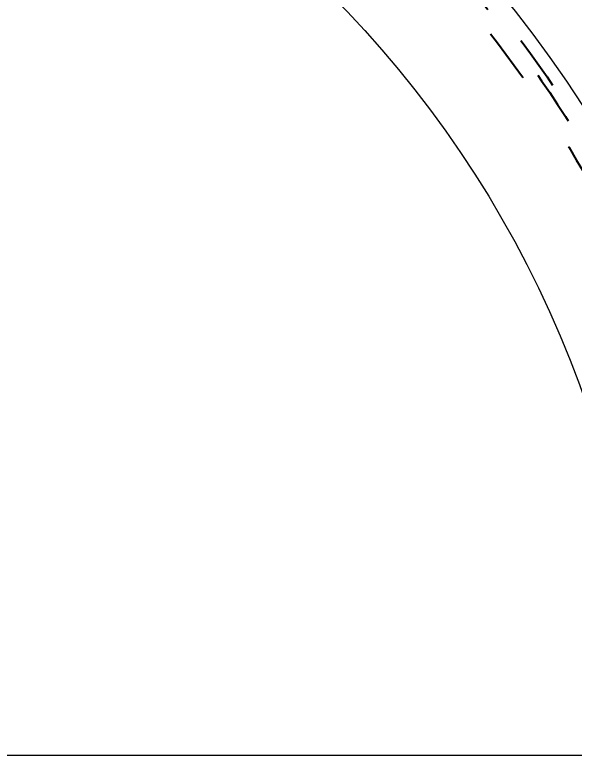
# Model space of a CAD drawing. Header units: millimetres. Extents: x 89051 to 218395, y -330386 to -125649.
# Drawn here: x 98461.9 to 98586.9, y -128483.9 to -128318.3 of the extents above; entities that cross this region are included whole.
import ezdxf

# ---------------------------------------------------------------- set-up
doc = ezdxf.new("R2010")
doc.units = ezdxf.units.MM
doc.header["$LTSCALE"] = 13
for name, pattern in [('1 实线', [0]), ('ACAD_ISO03W100', [1.18, 0.47, -0.71]), ('ACAD_ISO04W100', [30, 24, -3, 0, -3]), ('CENTER', [50.8, 31.75, -6.35, 6.35, -6.35])]:
    doc.linetypes.add(name, pattern=pattern)
doc.layers.get('0').update_dxf_attribs({"color": 1, "linetype": 'CENTER'})
doc.layers.add('标注、文本', color=3, linetype='Continuous', lineweight=25)
doc.layers.add('粗实线', color=4, linetype='Continuous')
doc.styles.get("Standard").update_dxf_attribs({"font": 'gbenor.shx', "bigfont": 'gbcbig.shx'})
doc.dimstyles.new('1-15', dxfattribs={"dimscale": 20, "dimtxt": 3.5, "dimasz": 2, "dimexe": 1.5, "dimexo": 0.5, "dimgap": 0.5, "dimtad": 1, "dimtoh": 1, "dimdec": 1, "dimdsep": 46, "dimtxsty": 'Standard', "dimcen": 2.5, "dimclrd": 3, "dimclre": 3, "dimclrt": 3, "dimadec": 0, "dimazin": 2, "dimtfac": 1, "dimtdec": 1, "dimtmove": 0, "dimatfit": 2, "dimfxl": 1, "dimarcsym": 0})

# ---------------------------------------------------------------- blocks, each defined once
blk = doc.blocks.new('*D544')
at = {"layer": 'Defpoints', "color": 0, "transparency": 16777216}
for p in [(98717.57, -128478.79), (97992.25, -128524.75), (98717.57, -129106.33)]:
    blk.add_point(p, dxfattribs=at)
at = {"layer": '标注、文本', "color": 3, "lineweight": -2, "transparency": 16777216}
for p, q in [((98717.57, -128488.79), (98717.57, -129136.33)), ((97992.25, -128534.75), (97992.25, -129136.33)), ((98032.25, -129106.33), (98677.57, -129106.33))]:
    blk.add_line(p, q, dxfattribs=at)
at = {"layer": '标注、文本', "color": 3, "transparency": 16777216}
for points in [[(98032.25, -129099.66), (98032.25, -129112.99), (97992.25, -129106.33)], [(98677.57, -129099.66), (98677.57, -129112.99), (98717.57, -129106.33)]]:
    blk.add_solid(points, dxfattribs=at)
at = {"layer": '标注、文本', "color": 3, "transparency": 16777216, "insert": (98354.91, -129061.33), "char_height": 70, "attachment_point": 5}
blk.add_mtext('725', dxfattribs=at)
blk = doc.blocks.new('*D556')
at = {"layer": 'Defpoints', "color": 0, "transparency": 16777216}
for p in [(98951.78, -128379.82), (98723.87, -128386.82), (98589.51, -128422.82), (97897.72, -128483.88), (98875.86, -128483.88)]:
    blk.add_point(p, dxfattribs=at)
at = {"layer": '标注、文本', "color": 3, "lineweight": -2, "transparency": 16777216}
for p, q in [((98733.53, -128384.23), (98969.45, -128321.02)), ((98885.86, -128483.88), (98990.89, -128483.88))]:
    blk.add_line(p, q, dxfattribs=at)
blk.add_arc((98361.67, -128483.88), 599.22, 3.82541, 11.17459, dxfattribs=at)
at = {"layer": '标注、文本', "color": 3, "transparency": 16777216}
for points in [[(98943.03, -128369.26), (98956.02, -128366.24), (98940.47, -128328.79)], [(98966.21, -128443.68), (98952.89, -128444.12), (98960.89, -128483.88)]]:
    blk.add_solid(points, dxfattribs=at)
at = {"layer": '标注、文本', "color": 3, "transparency": 16777216, "insert": (98958.38, -128384.18), "char_height": 70, "attachment_point": 5}
blk.add_mtext('15°', dxfattribs=at)

msp = doc.modelspace()

# ---------------------------------------------------------------- linework, layer by layer
at = {"color": 7, "linetype": '1 实线', "lineweight": 0}
for radius in [269.5, 241]:
    msp.add_circle((98361.67, -128483.88), radius, dxfattribs=at)
at = {"layer": '标注、文本', "color": 1, "linetype": 'ACAD_ISO04W100', "lineweight": 15}
msp.add_line((97897.72, -128483.88), (98825.62, -128483.88), dxfattribs=at)
at = {"layer": '粗实线', "color": 2, "linetype": 'ACAD_ISO03W100', "ltscale": 2}
for radius in [266.5, 265, 262]:
    msp.add_circle((98361.67, -128483.88), radius, dxfattribs=at)

# ---------------------------------------------------------------- dimensions: what is measured, and where the dimension line sits
at = {"layer": '标注、文本'}
dim = msp.add_angular_dim_2l(base=(98951.78, -128379.82), line1=((97897.72, -128483.88), (98875.86, -128483.88)), line2=((98589.51, -128422.82), (98723.87, -128386.82)), dimstyle='1-15', dxfattribs=at)
dim.commit()
dim.dimension.update_dxf_attribs({"geometry": '*D556', "text_midpoint": (98958.38, -128429.18), "dimtype": 162})
dim = msp.add_linear_dim(base=(98717.57, -129106.33), p1=(97992.25, -128524.75), p2=(98717.57, -128478.79), text='725', dimstyle='1-15', dxfattribs=at)
dim.commit()
dim.dimension.update_dxf_attribs({"geometry": '*D544', "text_midpoint": (98354.91, -129061.33)})

doc.saveas('drawing.dxf')
